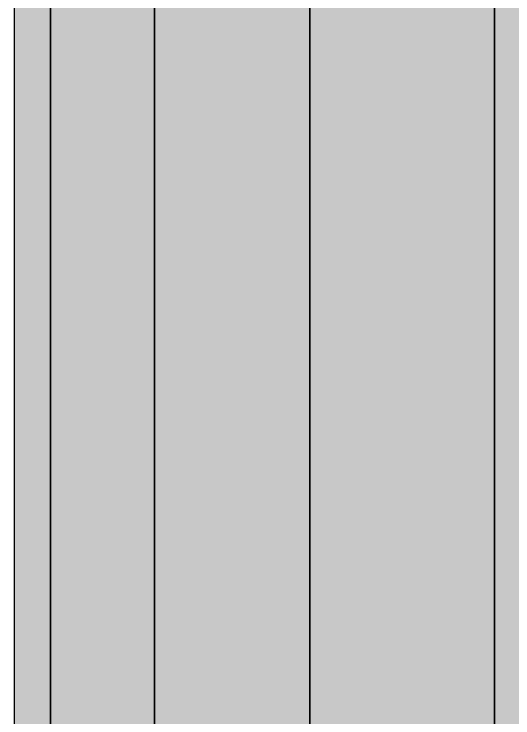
# Model space of a CAD drawing. Extents: x 8 to 21351, y 0 to 420.
# Drawn here: x 19486.8589 to 19487.1185, y 99.9705 to 100.3367 of the extents above; entities that cross this region are included whole.
import ezdxf

# ---------------------------------------------------------------- set-up
doc = ezdxf.new("R2010")
doc.units = 0

msp = doc.modelspace()

# ---------------------------------------------------------------- hatches: boundary and pattern name
at = {"true_color": 0xffffff}
for points in [[(19486.85888, 100.49978), (19486.85888, 99.14978), (19486.87788, 99.14978), (19486.87788, 100.49978)], [(19486.87788, 99.14978), (19486.93188, 99.14978), (19486.93188, 100.49978), (19486.87788, 100.49978)], [(19486.93188, 99.14978), (19487.01288, 99.14978), (19487.01288, 100.49978), (19486.93188, 100.49978)], [(19487.01288, 99.14978), (19487.10888, 99.14978), (19487.10888, 100.49978), (19487.01288, 100.49978)], [(19487.20488, 100.49978), (19487.10888, 100.49978), (19487.10888, 99.14978), (19487.20488, 99.14978)]]:
    msp.add_hatch(color=0, dxfattribs=at).paths.add_polyline_path(points)

# ---------------------------------------------------------------- linework, layer by layer
at = {"color": 7, "lineweight": 15}
msp.add_line((19486.85888, 100.49978), (19486.85888, 99.14978), dxfattribs=at)
at = {"color": 0, "true_color": 0xffffff}
for points in [[(19486.85888, 100.49978), (19486.85888, 99.14978), (19486.87788, 99.14978), (19486.87788, 100.49978)], [(19486.87788, 99.14978), (19486.93188, 99.14978), (19486.93188, 100.49978), (19486.87788, 100.49978)], [(19486.93188, 99.14978), (19487.01288, 99.14978), (19487.01288, 100.49978), (19486.93188, 100.49978)], [(19487.01288, 99.14978), (19487.10888, 99.14978), (19487.10888, 100.49978), (19487.01288, 100.49978)], [(19487.20488, 100.49978), (19487.10888, 100.49978), (19487.10888, 99.14978), (19487.20488, 99.14978)]]:
    msp.add_lwpolyline(points, close=True, dxfattribs=at)

doc.saveas('drawing.dxf')
